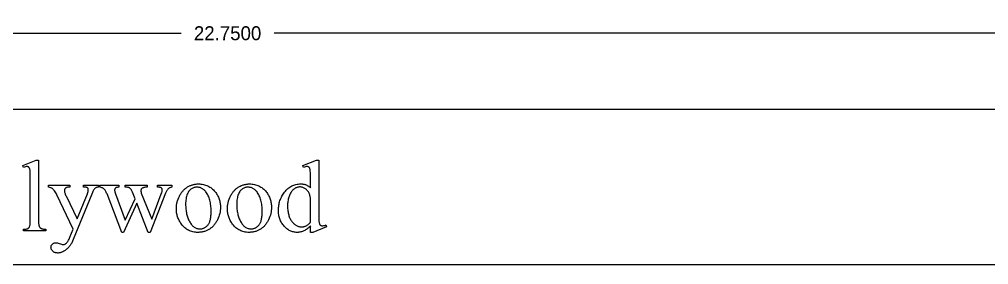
# Model space of a CAD drawing. Extents: x -4 to 200, y -54 to 66.
# Drawn here: x 82.76 to 95.27, y 58.37 to 61.54 of the extents above; entities that cross this region are included whole.
import ezdxf

# ---------------------------------------------------------------- set-up
doc = ezdxf.new("R2010")
doc.units = 0
doc.header["$MEASUREMENT"] = 0
doc.layers.get('Defpoints').update_dxf_attribs({"linetype": 'CONTINUOUS'})
doc.layers.add('Dimentions', color=7, linetype='CONTINUOUS')
doc.layers.add('LAYER_1', color=3, linetype='CONTINUOUS')
doc.dimstyles.get("Standard").update_dxf_attribs({"dimtxt": 0.18, "dimasz": 0.18, "dimexe": 0.18, "dimexo": 0.0625, "dimgap": 0.09, "dimtad": 0, "dimtih": 1, "dimtoh": 1, "dimdec": 4, "dimzin": 0, "dimdsep": 46, "dimtxsty": 'STANDARD', "dimcen": 0.09, "dimadec": 0, "dimazin": 0, "dimtfac": 1, "dimtdec": 4, "dimtofl": 0, "dimtmove": 0, "dimatfit": 3, "dimfxl": 1, "dimtolj": 1, "dimtzin": 0, "dimarcsym": 0})

# ---------------------------------------------------------------- blocks, each defined once
blk = doc.blocks.new('*D272')
at = {"layer": 'Defpoints', "color": 0}
for p in [(96.827, 61.357), (74.077, 60.372), (96.827, 60.372)]:
    blk.add_point(p, dxfattribs=at)
at = {"layer": 'Dimentions', "color": 0, "lineweight": -2}
for p, q in [((74.077, 60.435), (74.077, 61.537)), ((96.827, 60.435), (96.827, 61.537)), ((74.257, 61.357), (84.852, 61.357)), ((96.647, 61.357), (86.052, 61.357))]:
    blk.add_line(p, q, dxfattribs=at)
at = {"layer": 'Dimentions', "color": 0}
for points in [[(74.257, 61.387), (74.257, 61.327), (74.077, 61.357)], [(96.647, 61.327), (96.647, 61.387), (96.827, 61.357)]]:
    blk.add_solid(points, dxfattribs=at)
at = {"layer": 'Dimentions', "color": 0, "insert": (85.452, 61.357), "char_height": 0.18, "attachment_point": 5}
blk.add_mtext('\\A1;22.7500', dxfattribs=at)

msp = doc.modelspace()

# ---------------------------------------------------------------- linework, layer by layer
at = {"layer": 'LAYER_1'}
for points in [[(74.07673, 58.37219), (96.82673, 58.37219), (96.82673, 60.37219), (74.07673, 60.37219)], [(83.01246, 59.72177), (83.01246, 58.93958), (83.01296, 58.91423), (83.01359, 58.90331), (83.01447, 58.89355), (83.0156, 58.88496), (83.01699, 58.87754), (83.01862, 58.87128), (83.02051, 58.86619), (83.02266, 58.86182), (83.02507, 58.85772), (83.02777, 58.85389), (83.03073, 58.85034), (83.03396, 58.84705), (83.03747, 58.84404), (83.04124, 58.8413), (83.04529, 58.83883), (83.04993, 58.83664), (83.05547, 58.83475), (83.06192, 58.83314), (83.06927, 58.83183), (83.07753, 58.83081), (83.0867, 58.83008), (83.09677, 58.82964), (83.10774, 58.8295), (83.10774, 58.80632), (82.81868, 58.80632), (82.81868, 58.8295), (82.83735, 58.83002), (82.84548, 58.83067), (82.8528, 58.83159), (82.85932, 58.83277), (82.86504, 58.8342), (82.86994, 58.8359), (82.87405, 58.83787), (82.87765, 58.84013), (82.88105, 58.84273), (82.88425, 58.84568), (82.88725, 58.84897), (82.89004, 58.8526), (82.89264, 58.85658), (82.89503, 58.86089), (82.89722, 58.86555), (82.89919, 58.87093), (82.90089, 58.87742), (82.90232, 58.88501), (82.9035, 58.89371), (82.90442, 58.90352), (82.90507, 58.91444), (82.90559, 58.93958), (82.90559, 59.4752), (82.90531, 59.52029), (82.90447, 59.55576), (82.90306, 59.58161), (82.90214, 59.59093), (82.90109, 59.59784), (82.89849, 59.60837), (82.89694, 59.61295), (82.89521, 59.61708), (82.89332, 59.62075), (82.89125, 59.62398), (82.88901, 59.62675), (82.8866, 59.62907), (82.88402, 59.63103), (82.88127, 59.63273), (82.87835, 59.63417), (82.87526, 59.63534), (82.86856, 59.63691), (82.86117, 59.63744), (82.85685, 59.63728), (82.85224, 59.63679), (82.84218, 59.63486), (82.831, 59.63164), (82.81868, 59.62714), (82.80774, 59.64967), (82.98349, 59.72177)], [(86.52233, 58.87263), (86.51158, 58.86176), (86.50089, 58.85169), (86.49025, 58.84241), (86.47968, 58.83392), (86.46917, 58.82623), (86.45872, 58.81934), (86.44833, 58.81324), (86.438, 58.80793), (86.4276, 58.80333), (86.41699, 58.79934), (86.40619, 58.79597), (86.39519, 58.7932), (86.38398, 58.79106), (86.37257, 58.78952), (86.36097, 58.7886), (86.34916, 58.7883), (86.33718, 58.78861), (86.3254, 58.78956), (86.3138, 58.79114), (86.3024, 58.79334), (86.29119, 58.79619), (86.28017, 58.79966), (86.26934, 58.80376), (86.25871, 58.80849), (86.24826, 58.81386), (86.238, 58.81986), (86.22794, 58.82648), (86.21807, 58.83374), (86.20839, 58.84163), (86.19889, 58.85015), (86.1896, 58.85931), (86.18049, 58.86909), (86.17176, 58.87937), (86.16359, 58.89001), (86.15598, 58.90101), (86.14894, 58.91236), (86.14246, 58.92408), (86.13655, 58.93616), (86.1312, 58.94859), (86.12641, 58.96139), (86.12218, 58.97455), (86.11852, 58.98806), (86.11543, 59.00194), (86.11289, 59.01617), (86.11092, 59.03077), (86.10951, 59.04572), (86.10867, 59.06103), (86.10838, 59.07671), (86.1087, 59.09248), (86.10963, 59.10808), (86.11119, 59.12351), (86.11337, 59.13877), (86.11618, 59.15387), (86.11961, 59.16879), (86.12366, 59.18355), (86.12834, 59.19814), (86.13364, 59.21256), (86.13957, 59.22681), (86.14612, 59.2409), (86.15329, 59.25481), (86.16108, 59.26856), (86.1695, 59.28214), (86.17855, 59.29555), (86.18821, 59.30879), (86.19837, 59.32153), (86.20888, 59.33346), (86.21975, 59.34456), (86.23098, 59.35484), (86.24257, 59.3643), (86.25451, 59.37293), (86.26681, 59.38074), (86.27947, 59.38773), (86.29248, 59.3939), (86.30585, 59.39924), (86.31958, 59.40377), (86.33367, 59.40747), (86.34811, 59.41035), (86.36291, 59.4124), (86.37806, 59.41364), (86.39358, 59.41405), (86.40321, 59.41385), (86.41263, 59.41327), (86.42184, 59.4123), (86.43084, 59.41095), (86.43962, 59.40921), (86.4482, 59.40708), (86.45656, 59.40456), (86.46471, 59.40165), (86.47266, 59.39836), (86.48039, 59.39468), (86.48791, 59.39062), (86.49521, 59.38616), (86.50231, 59.38132), (86.5092, 59.37609), (86.51587, 59.37048), (86.52233, 59.36448), (86.52233, 59.47327), (86.52203, 59.51894), (86.52113, 59.55487), (86.51962, 59.58107), (86.51864, 59.59051), (86.5175, 59.59752), (86.51475, 59.60819), (86.51311, 59.61282), (86.51131, 59.617), (86.50933, 59.62071), (86.50718, 59.62396), (86.50486, 59.62674), (86.50238, 59.62907), (86.49972, 59.63103), (86.4969, 59.63273), (86.49393, 59.63417), (86.49079, 59.63534), (86.48403, 59.63691), (86.47662, 59.63744), (86.46757, 59.63679), (86.45715, 59.63486), (86.44536, 59.63164), (86.4322, 59.62714), (86.42383, 59.64967), (86.59959, 59.72177), (86.62856, 59.72177), (86.62856, 59.04001), (86.62886, 58.99324), (86.62976, 58.95656), (86.63127, 58.92999), (86.63225, 58.92049), (86.63338, 58.91351), (86.63616, 58.90295), (86.63782, 58.89832), (86.63966, 58.89412), (86.64168, 58.89035), (86.64389, 58.88701), (86.64627, 58.88411), (86.64883, 58.88164), (86.65437, 58.8777), (86.6573, 58.87615), (86.66034, 58.87488), (86.6635, 58.8739), (86.66676, 58.87319), (86.67362, 58.87263), (86.67815, 58.8728), (86.68304, 58.87331), (86.6939, 58.87537), (86.70621, 58.87879), (86.71997, 58.88357), (86.72705, 58.86104), (86.55195, 58.7883), (86.52233, 58.7883)], [(83.1425, 59.39602), (83.4174, 59.39602), (83.4174, 59.3722), (83.40388, 59.3722), (83.39686, 59.372), (83.3903, 59.37142), (83.38419, 59.37044), (83.37853, 59.36906), (83.37332, 59.3673), (83.36857, 59.36514), (83.36427, 59.36259), (83.36042, 59.35965), (83.35703, 59.35641), (83.35409, 59.35299), (83.3516, 59.34937), (83.34956, 59.34556), (83.34797, 59.34157), (83.34684, 59.33738), (83.34616, 59.333), (83.34594, 59.32842), (83.34627, 59.32185), (83.34727, 59.31466), (83.34892, 59.30688), (83.35125, 59.29849), (83.35424, 59.2895), (83.35789, 59.2799), (83.3622, 59.2697), (83.36718, 59.2589), (83.51074, 58.96147), (83.64272, 59.28722), (83.64528, 59.29381), (83.64751, 59.30038), (83.64939, 59.30693), (83.65093, 59.31346), (83.65212, 59.31996), (83.65298, 59.32645), (83.65349, 59.33292), (83.65366, 59.33937), (83.65338, 59.3448), (83.65254, 59.34951), (83.65113, 59.35349), (83.64916, 59.35675), (83.64622, 59.36011), (83.64256, 59.36311), (83.63817, 59.36574), (83.63306, 59.36802), (83.62654, 59.36985), (83.61793, 59.37115), (83.60723, 59.37194), (83.59444, 59.3722), (83.59444, 59.39602), (83.78628, 59.39602), (83.78628, 59.3722), (83.77505, 59.37059), (83.7652, 59.36834), (83.75671, 59.36544), (83.74959, 59.3619), (83.74299, 59.35719), (83.73607, 59.3508), (83.72882, 59.34271), (83.72126, 59.33293), (83.71772, 59.32645), (83.71289, 59.31603), (83.70677, 59.30167), (83.69937, 59.28336), (83.45924, 58.69495), (83.45021, 58.6742), (83.44051, 58.65475), (83.43541, 58.64552), (83.43014, 58.63662), (83.4247, 58.62804), (83.41909, 58.61979), (83.41331, 58.61186), (83.40736, 58.60427), (83.40125, 58.597), (83.39497, 58.59005), (83.38851, 58.58344), (83.38189, 58.57715), (83.3751, 58.57118), (83.36815, 58.56555), (83.35413, 58.55529), (83.34024, 58.5464), (83.32649, 58.53887), (83.31286, 58.53272), (83.3061, 58.53015), (83.29937, 58.52793), (83.29267, 58.52605), (83.28601, 58.52451), (83.27937, 58.52331), (83.27277, 58.52246), (83.26621, 58.52194), (83.25967, 58.52177), (83.25039, 58.52211), (83.24152, 58.52314), (83.23309, 58.52485), (83.22507, 58.52724), (83.21747, 58.53032), (83.2103, 58.53408), (83.20355, 58.53853), (83.19722, 58.54366), (83.19149, 58.54923), (83.18652, 58.55501), (83.18232, 58.56098), (83.17888, 58.56716), (83.1762, 58.57354), (83.17429, 58.58011), (83.17314, 58.58689), (83.17276, 58.59387), (83.17304, 58.60047), (83.17387, 58.60673), (83.17525, 58.61266), (83.17719, 58.61826), (83.17968, 58.62352), (83.18272, 58.62846), (83.18632, 58.63306), (83.19047, 58.63733), (83.1951, 58.64118), (83.20014, 58.64451), (83.2056, 58.64733), (83.21147, 58.64964), (83.21775, 58.65144), (83.22444, 58.65272), (83.23155, 58.65349), (83.23907, 58.65375), (83.24462, 58.65352), (83.25066, 58.65286), (83.25718, 58.65175), (83.26418, 58.6502), (83.27963, 58.64578), (83.29701, 58.63958), (83.30868, 58.63536), (83.31793, 58.63234), (83.32477, 58.63053), (83.3292, 58.62993), (83.33408, 58.63024), (83.33908, 58.63117), (83.34418, 58.63273), (83.3494, 58.63492), (83.35472, 58.63772), (83.36016, 58.64115), (83.36571, 58.64521), (83.37137, 58.64988), (83.37709, 58.65546), (83.38281, 58.6622), (83.38855, 58.6701), (83.3943, 58.67917), (83.40006, 58.68942), (83.40583, 58.70082), (83.41161, 58.7134), (83.4174, 58.72714), (83.45924, 58.8295), (83.24744, 59.27435), (83.24189, 59.28493), (83.23489, 59.29672), (83.22644, 59.30971), (83.21654, 59.32392), (83.20885, 59.33426), (83.20189, 59.34275), (83.19566, 59.34939), (83.19014, 59.35417), (83.18616, 59.35671), (83.18161, 59.35916), (83.17083, 59.36383), (83.15779, 59.36818), (83.1425, 59.3722)], [(83.80238, 59.39602), (84.04959, 59.39602), (84.04959, 59.3722), (84.04142, 59.37145), (84.03399, 59.37047), (84.0273, 59.36927), (84.02134, 59.36786), (84.01611, 59.36622), (84.01162, 59.36435), (84.00787, 59.36227), (84.00484, 59.35997), (84.00235, 59.35742), (84.0002, 59.35462), (83.99837, 59.35155), (83.99688, 59.34822), (83.99571, 59.34463), (83.99488, 59.34078), (83.99439, 59.33666), (83.99422, 59.33229), (83.99439, 59.32717), (83.9949, 59.32178), (83.99696, 59.31024), (84.00038, 59.29764), (84.00516, 59.284), (84.13135, 58.94473), (84.25817, 59.22091), (84.22469, 59.30782), (84.22068, 59.31711), (84.21636, 59.32565), (84.21175, 59.33344), (84.20683, 59.34049), (84.20161, 59.3468), (84.19608, 59.35236), (84.19026, 59.35718), (84.18413, 59.36126), (84.18021, 59.3634), (84.17552, 59.36532), (84.17007, 59.36702), (84.16386, 59.3685), (84.15687, 59.36976), (84.14913, 59.37079), (84.13135, 59.3722), (84.13135, 59.39602), (84.41203, 59.39602), (84.41203, 59.3722), (84.40087, 59.37152), (84.39055, 59.37043), (84.38107, 59.36894), (84.37244, 59.36705), (84.36465, 59.36476), (84.35771, 59.36206), (84.35162, 59.35896), (84.34637, 59.35546), (84.34335, 59.3527), (84.34073, 59.34955), (84.33852, 59.34602), (84.33671, 59.3421), (84.3353, 59.33781), (84.3343, 59.33313), (84.33369, 59.32807), (84.33349, 59.32263), (84.33381, 59.31615), (84.33478, 59.30959), (84.33639, 59.30295), (84.33864, 59.29624), (84.47255, 58.95761), (84.5968, 59.284), (84.60243, 59.3005), (84.60645, 59.31523), (84.60786, 59.32193), (84.60887, 59.32818), (84.60947, 59.334), (84.60967, 59.33937), (84.60948, 59.34239), (84.60889, 59.34532), (84.60791, 59.34818), (84.60653, 59.35096), (84.60477, 59.35365), (84.60261, 59.35627), (84.60006, 59.3588), (84.59712, 59.36126), (84.5936, 59.36354), (84.58933, 59.36556), (84.58431, 59.36732), (84.57853, 59.36882), (84.572, 59.37006), (84.56471, 59.37103), (84.55667, 59.37175), (84.54787, 59.3722), (84.54787, 59.39602), (84.73392, 59.39602), (84.73392, 59.3722), (84.72703, 59.37092), (84.72038, 59.36918), (84.71396, 59.36698), (84.70777, 59.36431), (84.70181, 59.36119), (84.69608, 59.3576), (84.69058, 59.35354), (84.68532, 59.34902), (84.68028, 59.34405), (84.67548, 59.3386), (84.67091, 59.3327), (84.66657, 59.32633), (84.66246, 59.3195), (84.65858, 59.31221), (84.65493, 59.30445), (84.65152, 59.29624), (84.45452, 58.7883), (84.42813, 58.7883), (84.2807, 59.1649), (84.10881, 58.7883), (84.08499, 58.7883), (83.89572, 59.284), (83.89107, 59.29527), (83.88643, 59.30559), (83.88181, 59.31495), (83.87721, 59.32335), (83.87264, 59.3308), (83.86808, 59.3373), (83.86354, 59.34283), (83.85903, 59.34742), (83.8542, 59.35139), (83.84873, 59.35512), (83.84261, 59.3586), (83.83585, 59.36182), (83.82845, 59.36479), (83.8204, 59.36751), (83.81171, 59.36998), (83.80238, 59.3722)], [(85.07577, 59.4134), (85.0923, 59.41301), (85.10842, 59.41181), (85.12412, 59.40983), (85.13942, 59.40705), (85.1543, 59.40347), (85.16877, 59.3991), (85.18283, 59.39393), (85.19647, 59.38797), (85.20971, 59.38122), (85.22253, 59.37367), (85.23493, 59.36533), (85.24693, 59.35619), (85.25851, 59.34625), (85.26968, 59.33553), (85.28044, 59.324), (85.29079, 59.31169), (85.29913, 59.30072), (85.30693, 59.28956), (85.3142, 59.27819), (85.32092, 59.26662), (85.32711, 59.25485), (85.33276, 59.24288), (85.33788, 59.23071), (85.34245, 59.21834), (85.34649, 59.20576), (85.34998, 59.19299), (85.35294, 59.18001), (85.35537, 59.16684), (85.35725, 59.15346), (85.35859, 59.13988), (85.3594, 59.1261), (85.35967, 59.11211), (85.35908, 59.09229), (85.3573, 59.0724), (85.35433, 59.05245), (85.35018, 59.03245), (85.34483, 59.01238), (85.33831, 58.99225), (85.33059, 58.97206), (85.32169, 58.95181), (85.31683, 58.94183), (85.31175, 58.93216), (85.30644, 58.9228), (85.30091, 58.91375), (85.29515, 58.90501), (85.28917, 58.89659), (85.28297, 58.88848), (85.27654, 58.88068), (85.26989, 58.87319), (85.26302, 58.86601), (85.25592, 58.85915), (85.2486, 58.85259), (85.24105, 58.84635), (85.23328, 58.84042), (85.22529, 58.8348), (85.21707, 58.8295), (85.20869, 58.82451), (85.20018, 58.81984), (85.19156, 58.81549), (85.18281, 58.81147), (85.17395, 58.80777), (85.16497, 58.80439), (85.15588, 58.80133), (85.14666, 58.7986), (85.13733, 58.79618), (85.12788, 58.79409), (85.11831, 58.79232), (85.10862, 58.79087), (85.09881, 58.78974), (85.08889, 58.78894), (85.07885, 58.78846), (85.06868, 58.7883), (85.05224, 58.78871), (85.03622, 58.78995), (85.02063, 58.79203), (85.00547, 58.79493), (84.99074, 58.79867), (84.97643, 58.80323), (84.96255, 58.80863), (84.9491, 58.81485), (84.93608, 58.8219), (84.92348, 58.82979), (84.91131, 58.8385), (84.89957, 58.84805), (84.88826, 58.85842), (84.87737, 58.86962), (84.86691, 58.88166), (84.85688, 58.89452), (84.84885, 58.90579), (84.84134, 58.91723), (84.83435, 58.92884), (84.82787, 58.94063), (84.82191, 58.95258), (84.81647, 58.96471), (84.81155, 58.97701), (84.80715, 58.98948), (84.80326, 59.00211), (84.7999, 59.01492), (84.79705, 59.02791), (84.79472, 59.04106), (84.7929, 59.05438), (84.79161, 59.06788), (84.79083, 59.08154), (84.79057, 59.09538), (84.79073, 59.10551), (84.7912, 59.11564), (84.79199, 59.12576), (84.79309, 59.13587), (84.7945, 59.14598), (84.79623, 59.15608), (84.79827, 59.16617), (84.80063, 59.17625), (84.8033, 59.18633), (84.80629, 59.19639), (84.81321, 59.21651), (84.82138, 59.23659), (84.83081, 59.25664), (84.83594, 59.2665), (84.84126, 59.27603), (84.84679, 59.28523), (84.85252, 59.2941), (84.85844, 59.30265), (84.86456, 59.31087), (84.87088, 59.31876), (84.8774, 59.32633), (84.88412, 59.33357), (84.89104, 59.34048), (84.89815, 59.34707), (84.90547, 59.35333), (84.91298, 59.35926), (84.92069, 59.36487), (84.9286, 59.37015), (84.93671, 59.3751), (84.95325, 59.38408), (84.97003, 59.39186), (84.97851, 59.3953), (84.98705, 59.39844), (84.99565, 59.40128), (85.00431, 59.40383), (85.01303, 59.40607), (85.02181, 59.40802), (85.03065, 59.40966), (85.03955, 59.41101), (85.04852, 59.41206), (85.05754, 59.4128), (85.06662, 59.41325)], [(85.05581, 59.37156), (85.04727, 59.37124), (85.03873, 59.37029), (85.03017, 59.36871), (85.02161, 59.36649), (85.01303, 59.36364), (85.00445, 59.36015), (84.99585, 59.35603), (84.98725, 59.35128), (84.97884, 59.34573), (84.97085, 59.33923), (84.96327, 59.33177), (84.9561, 59.32335), (84.94935, 59.31398), (84.94301, 59.30366), (84.93708, 59.29238), (84.93156, 59.28014), (84.92658, 59.26697), (84.92227, 59.2529), (84.91861, 59.23792), (84.91563, 59.22204), (84.9133, 59.20525), (84.91164, 59.18756), (84.91065, 59.16896), (84.91032, 59.14945), (84.91051, 59.1335), (84.91111, 59.11782), (84.91211, 59.10242), (84.91351, 59.08729), (84.91531, 59.07244), (84.91751, 59.05787), (84.92011, 59.04357), (84.92311, 59.02955), (84.92651, 59.01581), (84.93031, 59.00234), (84.93451, 58.98915), (84.9391, 58.97624), (84.9441, 58.9636), (84.9495, 58.95124), (84.9553, 58.93916), (84.9615, 58.92735), (84.96802, 58.91605), (84.9748, 58.90547), (84.98183, 58.89563), (84.98912, 58.88651), (84.99666, 58.87812), (85.00445, 58.87047), (85.0125, 58.86354), (85.0208, 58.85734), (85.02936, 58.85187), (85.03817, 58.84713), (85.04723, 58.84312), (85.05655, 58.83984), (85.06613, 58.83729), (85.07595, 58.83546), (85.08603, 58.83437), (85.09637, 58.834), (85.10409, 58.8342), (85.11164, 58.83481), (85.11901, 58.83581), (85.12622, 58.83722), (85.13326, 58.83903), (85.14012, 58.84125), (85.14682, 58.84386), (85.15334, 58.84688), (85.15969, 58.8503), (85.16587, 58.85412), (85.17188, 58.85835), (85.17772, 58.86297), (85.18339, 58.868), (85.18889, 58.87343), (85.19422, 58.87927), (85.19937, 58.88551), (85.20428, 58.89223), (85.20888, 58.89954), (85.21315, 58.90742), (85.21711, 58.91588), (85.22076, 58.92492), (85.22409, 58.93454), (85.2271, 58.94474), (85.22979, 58.95552), (85.23217, 58.96687), (85.23423, 58.9788), (85.23597, 58.99131), (85.23739, 59.0044), (85.2385, 59.01807), (85.2393, 59.03232), (85.23977, 59.04714), (85.23993, 59.06254), (85.23966, 59.08192), (85.23887, 59.10077), (85.23755, 59.1191), (85.2357, 59.1369), (85.23333, 59.15418), (85.23042, 59.17094), (85.22699, 59.18718), (85.22303, 59.20289), (85.21854, 59.21808), (85.21352, 59.23274), (85.20798, 59.24689), (85.20191, 59.26051), (85.1953, 59.2736), (85.18818, 59.28618), (85.18052, 59.29823), (85.17233, 59.30975), (85.16652, 59.31724), (85.16051, 59.32424), (85.15431, 59.33076), (85.14791, 59.33679), (85.14131, 59.34235), (85.13452, 59.34742), (85.12753, 59.352), (85.12035, 59.35611), (85.11297, 59.35973), (85.10539, 59.36287), (85.09762, 59.36552), (85.08965, 59.36769), (85.08148, 59.36938), (85.07312, 59.37059), (85.06456, 59.37132)], [(85.73499, 59.4134), (85.75153, 59.41301), (85.76764, 59.41181), (85.78335, 59.40983), (85.79865, 59.40705), (85.81353, 59.40347), (85.828, 59.3991), (85.84206, 59.39393), (85.8557, 59.38797), (85.86893, 59.38122), (85.88175, 59.37367), (85.89416, 59.36533), (85.90616, 59.35619), (85.91774, 59.34625), (85.92891, 59.33553), (85.93967, 59.324), (85.95001, 59.31169), (85.95836, 59.30072), (85.96616, 59.28956), (85.97342, 59.27819), (85.98015, 59.26662), (85.98634, 59.25485), (85.99199, 59.24288), (85.9971, 59.23071), (86.00168, 59.21834), (86.00571, 59.20576), (86.00921, 59.19299), (86.01217, 59.18001), (86.01459, 59.16684), (86.01648, 59.15346), (86.01782, 59.13988), (86.01863, 59.1261), (86.0189, 59.11211), (86.01831, 59.09229), (86.01652, 59.0724), (86.01356, 59.05245), (86.0094, 59.03245), (86.00406, 59.01238), (85.99753, 58.99225), (85.98982, 58.97206), (85.98092, 58.95181), (85.97606, 58.94183), (85.97097, 58.93216), (85.96567, 58.9228), (85.96013, 58.91375), (85.95438, 58.90501), (85.9484, 58.89659), (85.9422, 58.88848), (85.93577, 58.88068), (85.92912, 58.87319), (85.92225, 58.86601), (85.91515, 58.85915), (85.90783, 58.85259), (85.90028, 58.84635), (85.89251, 58.84042), (85.88452, 58.8348), (85.8763, 58.8295), (85.86791, 58.82451), (85.85941, 58.81984), (85.85078, 58.81549), (85.84204, 58.81147), (85.83318, 58.80777), (85.8242, 58.80439), (85.8151, 58.80133), (85.80589, 58.7986), (85.79656, 58.79618), (85.7871, 58.79409), (85.77753, 58.79232), (85.76785, 58.79087), (85.75804, 58.78974), (85.74812, 58.78894), (85.73807, 58.78846), (85.72791, 58.7883), (85.71147, 58.78871), (85.69545, 58.78995), (85.67986, 58.79203), (85.6647, 58.79493), (85.64997, 58.79867), (85.63566, 58.80323), (85.62178, 58.80863), (85.60833, 58.81485), (85.59531, 58.8219), (85.58271, 58.82979), (85.57054, 58.8385), (85.5588, 58.84805), (85.54749, 58.85842), (85.5366, 58.86962), (85.52614, 58.88166), (85.51611, 58.89452), (85.50808, 58.90579), (85.50057, 58.91723), (85.49357, 58.92884), (85.4871, 58.94063), (85.48114, 58.95258), (85.4757, 58.96471), (85.47078, 58.97701), (85.46638, 58.98948), (85.46249, 59.00211), (85.45912, 59.01492), (85.45628, 59.02791), (85.45394, 59.04106), (85.45213, 59.05438), (85.45084, 59.06788), (85.45006, 59.08154), (85.4498, 59.09538), (85.44996, 59.10551), (85.45043, 59.11564), (85.45121, 59.12576), (85.45231, 59.13587), (85.45373, 59.14598), (85.45546, 59.15608), (85.4575, 59.16617), (85.45986, 59.17625), (85.46253, 59.18633), (85.46552, 59.19639), (85.47243, 59.21651), (85.48061, 59.23659), (85.49004, 59.25664), (85.49516, 59.2665), (85.50049, 59.27603), (85.50602, 59.28523), (85.51174, 59.2941), (85.51767, 59.30265), (85.52379, 59.31087), (85.53011, 59.31876), (85.53663, 59.32633), (85.54335, 59.33357), (85.55026, 59.34048), (85.55738, 59.34707), (85.56469, 59.35333), (85.57221, 59.35926), (85.57992, 59.36487), (85.58783, 59.37015), (85.59594, 59.3751), (85.61247, 59.38408), (85.62925, 59.39186), (85.63773, 59.3953), (85.64627, 59.39844), (85.65487, 59.40128), (85.66353, 59.40383), (85.67226, 59.40607), (85.68104, 59.40802), (85.68988, 59.40966), (85.69878, 59.41101), (85.70774, 59.41206), (85.71677, 59.4128), (85.72585, 59.41325)], [(85.71504, 59.37156), (85.7065, 59.37124), (85.69796, 59.37029), (85.6894, 59.36871), (85.68084, 59.36649), (85.67226, 59.36364), (85.66367, 59.36015), (85.65508, 59.35603), (85.64647, 59.35128), (85.63807, 59.34573), (85.63008, 59.33923), (85.6225, 59.33177), (85.61533, 59.32335), (85.60858, 59.31398), (85.60223, 59.30366), (85.5963, 59.29238), (85.59079, 59.28014), (85.58581, 59.26697), (85.58149, 59.2529), (85.57784, 59.23792), (85.57485, 59.22204), (85.57253, 59.20525), (85.57087, 59.18756), (85.56987, 59.16896), (85.56954, 59.14945), (85.56974, 59.1335), (85.57034, 59.11782), (85.57134, 59.10242), (85.57274, 59.08729), (85.57454, 59.07244), (85.57674, 59.05787), (85.57934, 59.04357), (85.58234, 59.02955), (85.58574, 59.01581), (85.58953, 59.00234), (85.59373, 58.98915), (85.59833, 58.97624), (85.60333, 58.9636), (85.60873, 58.95124), (85.61453, 58.93916), (85.62072, 58.92735), (85.62725, 58.91605), (85.63403, 58.90547), (85.64106, 58.89563), (85.64834, 58.88651), (85.65589, 58.87812), (85.66368, 58.87047), (85.67173, 58.86354), (85.68003, 58.85734), (85.68859, 58.85187), (85.6974, 58.84713), (85.70646, 58.84312), (85.71578, 58.83984), (85.72535, 58.83729), (85.73518, 58.83546), (85.74526, 58.83437), (85.75559, 58.834), (85.76331, 58.8342), (85.77086, 58.83481), (85.77824, 58.83581), (85.78545, 58.83722), (85.79249, 58.83903), (85.79935, 58.84125), (85.80605, 58.84386), (85.81257, 58.84688), (85.81892, 58.8503), (85.8251, 58.85412), (85.83111, 58.85835), (85.83695, 58.86297), (85.84262, 58.868), (85.84812, 58.87343), (85.85344, 58.87927), (85.8586, 58.88551), (85.86351, 58.89223), (85.8681, 58.89954), (85.87238, 58.90742), (85.87634, 58.91588), (85.87999, 58.92492), (85.88331, 58.93454), (85.88632, 58.94474), (85.88902, 58.95552), (85.89139, 58.96687), (85.89345, 58.9788), (85.8952, 58.99131), (85.89662, 59.0044), (85.89773, 59.01807), (85.89852, 59.03232), (85.899, 59.04714), (85.89916, 59.06254), (85.89889, 59.08192), (85.8981, 59.10077), (85.89678, 59.1191), (85.89493, 59.1369), (85.89256, 59.15418), (85.88965, 59.17094), (85.88622, 59.18718), (85.88226, 59.20289), (85.87777, 59.21808), (85.87275, 59.23274), (85.86721, 59.24689), (85.86113, 59.26051), (85.85453, 59.2736), (85.8474, 59.28618), (85.83975, 59.29823), (85.83156, 59.30975), (85.82575, 59.31724), (85.81974, 59.32424), (85.81354, 59.33076), (85.80714, 59.33679), (85.80054, 59.34235), (85.79375, 59.34742), (85.78676, 59.352), (85.77957, 59.35611), (85.77219, 59.35973), (85.76462, 59.36287), (85.75684, 59.36552), (85.74887, 59.36769), (85.74071, 59.36938), (85.73235, 59.37059), (85.72379, 59.37132)], [(86.52233, 58.91769), (86.52233, 59.22156), (86.52113, 59.23238), (86.51944, 59.24296), (86.51726, 59.2533), (86.51461, 59.2634), (86.51147, 59.27326), (86.50785, 59.28288), (86.50374, 59.29225), (86.49916, 59.30139), (86.49413, 59.31012), (86.48872, 59.3183), (86.48291, 59.32593), (86.4767, 59.33301), (86.47011, 59.33953), (86.46312, 59.3455), (86.45575, 59.35092), (86.44798, 59.35578), (86.44003, 59.36008), (86.43214, 59.36381), (86.4243, 59.36696), (86.41651, 59.36955), (86.40877, 59.37155), (86.40108, 59.37299), (86.39344, 59.37385), (86.38585, 59.37413), (86.37882, 59.37393), (86.37188, 59.37334), (86.36504, 59.37234), (86.35829, 59.37095), (86.35164, 59.36917), (86.34508, 59.36698), (86.33862, 59.3644), (86.33226, 59.36142), (86.32599, 59.35804), (86.31981, 59.35427), (86.31374, 59.35009), (86.30775, 59.34552), (86.30187, 59.34056), (86.29607, 59.33519), (86.29038, 59.32943), (86.28478, 59.32327), (86.27768, 59.31466), (86.27105, 59.30557), (86.26487, 59.29599), (86.25915, 59.28593), (86.25388, 59.27539), (86.24908, 59.26437), (86.24473, 59.25286), (86.24084, 59.24087), (86.23741, 59.2284), (86.23443, 59.21544), (86.23192, 59.202), (86.22986, 59.18808), (86.22825, 59.17368), (86.22711, 59.15879), (86.22642, 59.14342), (86.22619, 59.12757), (86.22642, 59.11155), (86.22708, 59.09601), (86.22819, 59.08094), (86.22974, 59.06635), (86.23173, 59.05223), (86.23416, 59.03859), (86.23704, 59.02542), (86.24036, 59.01273), (86.24412, 59.00052), (86.24832, 58.98878), (86.25297, 58.97751), (86.25806, 58.96672), (86.26359, 58.95641), (86.26957, 58.94657), (86.27599, 58.9372), (86.28285, 58.92832), (86.28998, 58.91994), (86.29721, 58.9121), (86.30454, 58.9048), (86.31198, 58.89804), (86.31951, 58.89182), (86.32715, 58.88614), (86.33488, 58.88101), (86.34272, 58.87641), (86.35066, 58.87236), (86.35869, 58.86884), (86.36683, 58.86587), (86.37507, 58.86344), (86.38341, 58.86154), (86.39185, 58.86019), (86.40039, 58.85938), (86.40903, 58.85911), (86.41634, 58.85934), (86.42361, 58.86003), (86.43086, 58.86117), (86.43808, 58.86277), (86.44527, 58.86483), (86.45242, 58.86735), (86.45955, 58.87032), (86.46665, 58.87376), (86.47371, 58.87765), (86.48075, 58.88199), (86.48775, 58.8868), (86.49473, 58.89206), (86.50168, 58.89778), (86.50859, 58.90396), (86.51548, 58.9106)]]:
    msp.add_lwpolyline(points, close=True, dxfattribs=at)

# ---------------------------------------------------------------- dimensions: what is measured, and where the dimension line sits
at = {"layer": 'Dimentions'}
dim = msp.add_linear_dim(base=(96.82673, 61.35686), p1=(74.07673, 60.37219), p2=(96.82673, 60.37219), dimstyle='STANDARD', override={"dimtmove": 2}, dxfattribs=at)
dim.commit()
dim.dimension.update_dxf_attribs({"geometry": '*D272', "text_midpoint": (85.45173, 61.35686)})

doc.saveas('drawing.dxf')
